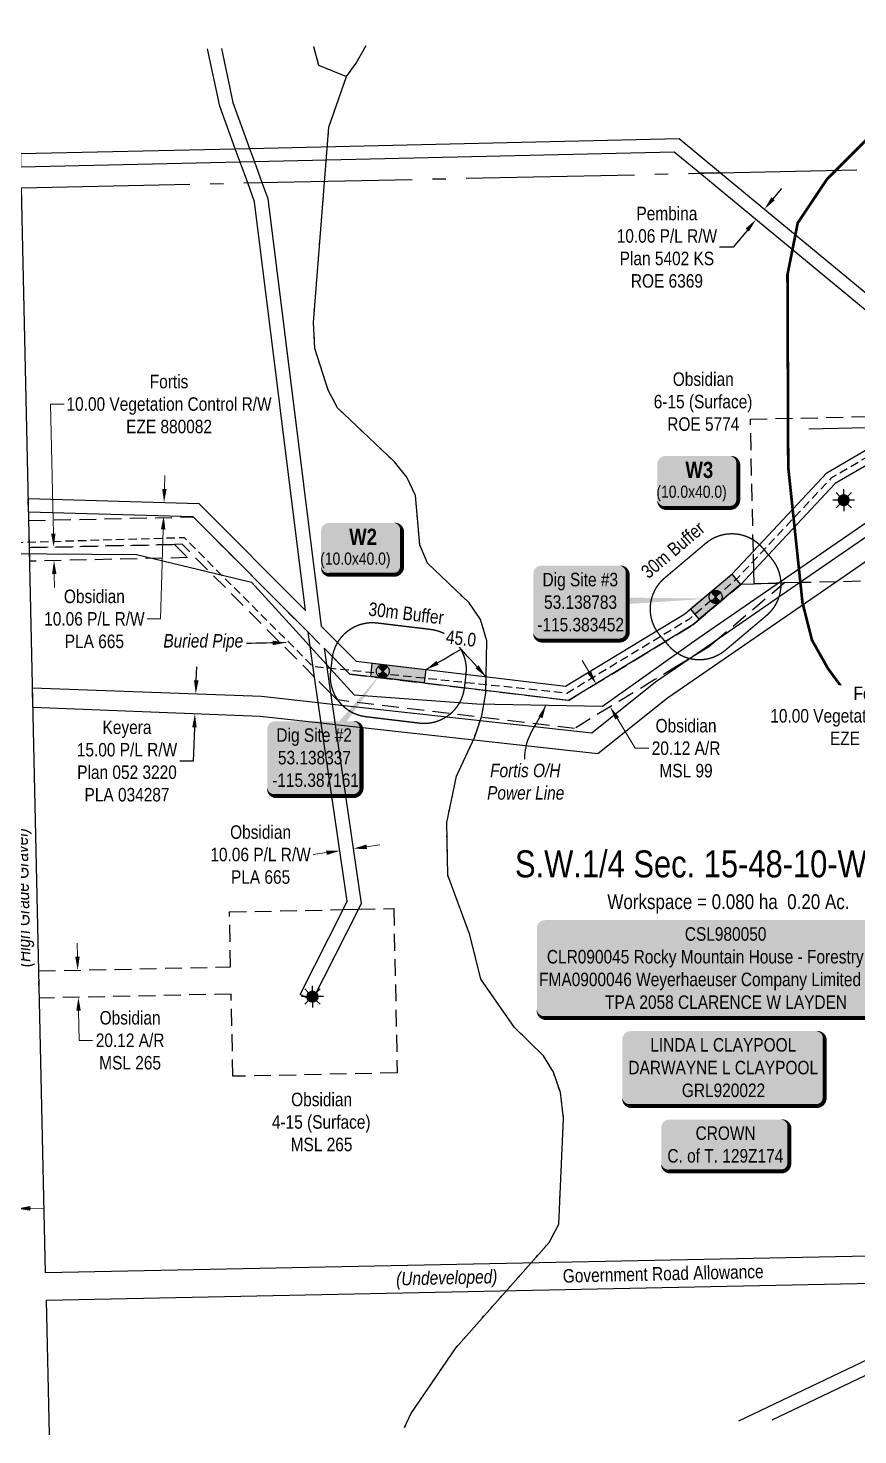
# Model space of a CAD drawing. Extents: x 606346 to 609617, y 5888289 to 5891073.
# Drawn here: x 607625 to 608240, y 5888308 to 5889352 of the extents above; entities that cross this region are included whole.
import ezdxf
from ezdxf.enums import TextEntityAlignment as Align

# ---------------------------------------------------------------- set-up
doc = ezdxf.new("R2010")
doc.units = 0
doc.header["$LTSCALE"] = 5
doc.header["$PDSIZE"] = 0.5
for name, pattern in [('DASHDOT2', [12.7, 6.35, -3.175, 0, -3.175]), ('foc-ACCESSROAD', [3.75, 2.5, -1.25]), ('foc-EZE', [3.75, 2.5, -1.25]), ('foc-FLOWLINE', [3.75, 2.5, -1.25]), ('foc-QUARTERLINE', [33, 25, -3, 2, -3]), ('foc-SEISMIC', [20.5, 15, -1, 0.5, -1, 0.5, -1, 0.5, -1]), ('foc-WHEELTRACKS', [2, 0.4, -1.6]), ('UG_PIPE', [1.875, 1.25, -0.625])]:
    doc.linetypes.add(name, pattern=pattern)
doc.layers.get('Defpoints').update_dxf_attribs({"color": 9})
for name, color, linetype in [('AS-PIPE-UG', 44, 'UG_PIPE'), ('AS-PIPE-UG-T', 44, 'Continuous'), ('AS-POWER', 104, 'foc-POWER'), ('AS-POWER-T', 104, 'Continuous'), ('AS-SEISMIC', 224, 'foc-SEISMIC'), ('AS-WILDLIFE', 131, 'DASHDOT2'), ('C-AR', 13, 'foc-ACCESSROAD'), ('C-RW', 13, 'Continuous'), ('C-SYMBOL', 7, 'Continuous'), ('C-WS', 13, 'foc-ACCESSROAD'), ('C-WS-S', 13, 'Continuous'), ('CG-NOTES', 7, 'Continuous'), ('F-EZE', 190, 'foc-FLOWLINE'), ('F-RW', 190, 'Continuous'), ('L-AREAWORK', 5, 'Continuous'), ('L-ROAD-T', 7, 'Continuous'), ('L-SEC', 7, 'Continuous'), ('L-SECQ', 8, 'foc-QUARTERLINE'), ('P-BUFFER OUTLINE 30m', 40, 'foc-EZE'), ('P-BUFFER-T', 40, 'Continuous'), ('P-TEMP-BLOCKS', 250, 'Continuous'), ('P-TEMP-H', 41, 'Continuous'), ('P-TEMP_WORKSPACE', 46, 'Continuous'), ('T-WATER-P3', 160, 'foc-WHEELTRACKS')]:
    doc.layers.add(name, color=color, linetype=linetype)
for name, color, linetype, lineweight in [('C-AR-T', 13, 'Continuous', 9), ('C-RW-T', 13, 'Continuous', 9), ('C-WS-T', 13, 'Continuous', 9), ('F-EZE-T', 190, 'Continuous', 9), ('T-TEXT', 48, 'Continuous', 18), ('T-TIE-T', 201, 'Continuous', 18)]:
    doc.layers.add(name, color=color, linetype=linetype, lineweight=lineweight)
doc.styles.add('100L', font='ARIALN.TTF', dxfattribs={"height": 11})
doc.styles.add('175L', font='ARIALN.TTF', dxfattribs={"height": 20})
doc.styles.add('80', font='ARIALN.TTF', dxfattribs={"height": 10})
doc.styles.add('80CG', font='ARIALN.TTF', dxfattribs={"height": 10})
doc.styles.add('80L', font='ARIALN.TTF', dxfattribs={"height": 10})
doc.styles.add('80LS', font='ARIALNI.TTF', dxfattribs={"height": 10})
doc.styles.add('BOLD', font='ARIALNB.TTF')
doc.styles.add('foc-LtypeFont', font='ARIALN.TTF', dxfattribs={"height": 7.35})
doc.linetypes.add('foc-POWER', pattern='A,6,-1,["P",foc-LtypeFont,S=0.2,R=0,X=-0.625,Y=-0.75],-1.24,4', length=12.24)
doc.linetypes.add('foc-TOPO-flowdirection-NOLINE', pattern='A,0,[">",foc-LtypeFont,S=0.3,R=0,X=0,Y=-0.945],-20,[">",foc-LtypeFont,S=0.3,R=0,X=0,Y=-0.945],0', length=20)
doc.dimstyles.new('Compass 5 000', dxfattribs={"dimscale": 5, "dimtxt": 9, "dimasz": 2, "dimexe": 0.2, "dimexo": 0.0625, "dimgap": 0.5, "dimtad": 0, "dimtih": 1, "dimtoh": 1, "dimzin": 0, "dimdsep": 46, "dimtxsty": '80CG', "dimcen": 0.1, "dimse1": 1, "dimse2": 1, "dimclrd": 256, "dimclrt": 256, "dimaunit": 1, "dimadec": 4, "dimazin": 0, "dimtfac": 0.06, "dimtofl": 0, "dimtmove": 0, "dimatfit": 1, "dimfxl": 0.2, "dimtolj": 1, "dimtzin": 0, "dimlwd": -1, "dimarcsym": 0})

# ---------------------------------------------------------------- blocks, each defined once
blk = doc.blocks.new('*D363')
at = {"layer": 'C-RW-T', "transparency": 16777216}
for p, q in [((607876, 5888744.4), (607885.9, 5888745.8)), ((607846.3, 5888740.1), (607836.4, 5888738.6))]:
    blk.add_line(p, q, dxfattribs=at)
for points in [[(607875.8, 5888746.1), (607876.3, 5888742.8), (607866.1, 5888743)], [(607846, 5888741.7), (607846.5, 5888738.4), (607856.2, 5888741.5)]]:
    blk.add_solid(points, dxfattribs=at)
at = {"layer": 'Defpoints', "color": 0, "transparency": 16777216}
for p in [(607854.3, 5888753.9), (607864.3, 5888755.4), (607866.1, 5888743)]:
    blk.add_point(p, dxfattribs=at)
at = {"layer": 'C-RW-T', "transparency": 16777216, "insert": (607797.3, 5888738.6), "char_height": 10, "attachment_point": 5, "style": '80CG'}
blk.add_mtext('\\A1;Obsidian\\P10.06 P/L R/W\\PPLA 665', dxfattribs=at)
blk = doc.blocks.new('*U365')
h = blk.add_hatch(color=255)
edge = h.paths.add_edge_path()
edge.add_line((-134, -37), (134, -37))
edge.add_arc((134, -31), 6, 270, 360)
edge.add_line((140, -31), (140, 29.5))
edge.add_arc((134, 29.5), 6, 0, 90)
edge.add_line((134, 35.5), (-134, 35.5))
edge.add_arc((-134, 29.5), 6, 90, 180)
edge.add_line((-140, 29.5), (-140, -31))
edge.add_arc((-134, -31), 6, 180, 270)
at = {"color": 44, "flags": 128}
blk.add_lwpolyline([(-134, -37, 3, 3, 0), (134, -37, 3, 3, 0.414214), (140, -31, 3, 3, 0), (140, 29.5, 3, 0, 0.414214), (134, 35.5, 0, 0, 0), (-134, 35.5, 0, 0, 0.414214), (-140, 29.5, 0, 0, 0), (-140, -31, 0, 3, 0.414214)], format="xyseb", close=True, dxfattribs=at)
at = {"color": 44, "style": '80'}
blk.add_attdef('ENTER_TEXT_001', (-36, -5), '', height=10, dxfattribs=at)
blk = doc.blocks.new('*D369')
at = {"layer": 'C-AR-T', "transparency": 16777216}
for p, q in [((608551.2, 5888666.1), (608558.1, 5888673.4)), ((608527, 5888640.9), (608520.1, 5888633.7)), ((608520.1, 5888633.7), (608510.1, 5888633.7))]:
    blk.add_line(p, q, dxfattribs=at)
for points in [[(608550, 5888667.3), (608552.4, 5888665), (608544.3, 5888658.9)], [(608525.8, 5888642), (608528.2, 5888639.7), (608533.9, 5888648.1)]]:
    blk.add_solid(points, dxfattribs=at)
at = {"layer": 'Defpoints', "color": 0, "transparency": 16777216}
for p in [(608528.2, 5888674.3), (608517.9, 5888663.5), (608533.9, 5888648.1)]:
    blk.add_point(p, dxfattribs=at)
at = {"layer": 'C-AR-T', "transparency": 16777216, "insert": (608475.8, 5888633.7), "char_height": 10, "width": 513.817, "attachment_point": 5, "style": '80CG'}
blk.add_mtext('\\A1;Obsidian\\P15.00 A/R\\PLOC 810757', dxfattribs=at)
blk = doc.blocks.new('*D373')
at = {"layer": 'Defpoints', "color": 0, "transparency": 16777216}
for p in [(607751.1, 5888857.8), (607748.6, 5888843), (607750.5, 5888842.9)]:
    blk.add_point(p, dxfattribs=at)
at = {"layer": 'F-RW', "transparency": 16777216}
for p, q in [((607749.6, 5888867.9), (607750, 5888877.9)), ((607748.3, 5888833), (607747.3, 5888808)), ((607747.3, 5888808), (607737.3, 5888808))]:
    blk.add_line(p, q, dxfattribs=at)
for points in [[(607747.9, 5888867.9), (607751.3, 5888867.8), (607749.2, 5888857.9)], [(607746.6, 5888833.1), (607749.9, 5888832.9), (607748.6, 5888843)]]:
    blk.add_solid(points, dxfattribs=at)
at = {"layer": 'F-RW', "transparency": 16777216, "insert": (607698.2, 5888808), "char_height": 10, "attachment_point": 5, "style": '80CG'}
blk.add_mtext('\\A1;Keyera\\P15.00 P/L R/W\\PPlan 052 3220\\PPLA 034287', dxfattribs=at)
blk = doc.blocks.new('*D378')
at = {"layer": 'Defpoints', "color": 0, "transparency": 16777216}
for p in [(608164.8, 5889209.5), (608231.1, 5889167.9), (608224.7, 5889160.1)]:
    blk.add_point(p, dxfattribs=at)
at = {"layer": 'F-RW', "transparency": 16777216}
for p, q in [((608177.6, 5889225), (608184, 5889232.7)), ((608158.5, 5889201.8), (608147.9, 5889189)), ((608147.9, 5889189), (608137.9, 5889189))]:
    blk.add_line(p, q, dxfattribs=at)
for points in [[(608176.3, 5889226.1), (608178.9, 5889223.9), (608171.2, 5889217.3)], [(608157.2, 5889202.9), (608159.7, 5889200.8), (608164.8, 5889209.5)]]:
    blk.add_solid(points, dxfattribs=at)
at = {"layer": 'F-RW', "transparency": 16777216, "insert": (608098.8, 5889189), "char_height": 10, "attachment_point": 5, "style": '80CG'}
blk.add_mtext('\\A1;Pembina\\P10.06 P/L R/W\\PPlan 5402 KS\\PROE 6369', dxfattribs=at)
blk = doc.blocks.new('*D382')
at = {"layer": 'Defpoints', "color": 0, "transparency": 16777216}
for p in [(608315.9, 5888902), (608322.2, 5888909), (608365.3, 5888870)]:
    blk.add_point(p, dxfattribs=at)
at = {"layer": 'F-EZE-T', "transparency": 16777216}
for p, q in [((608372, 5888877.4), (608378.7, 5888884.8)), ((608352.2, 5888855.6), (608339.5, 5888841.5)), ((608339.5, 5888841.5), (608329.5, 5888841.5))]:
    blk.add_line(p, q, dxfattribs=at)
for points in [[(608370.7, 5888878.5), (608373.2, 5888876.3), (608365.3, 5888870)], [(608351, 5888856.7), (608353.5, 5888854.4), (608358.9, 5888863)]]:
    blk.add_solid(points, dxfattribs=at)
at = {"layer": 'F-EZE-T', "transparency": 16777216, "insert": (608251.6, 5888841.5), "char_height": 10, "attachment_point": 5, "style": '80CG', "bg_fill": 3, "box_fill_scale": 1.1, "bg_fill_color": 256, "bg_fill_true_color": 13158600, "bg_fill_transparency": 0}
blk.add_mtext('\\A1;Fortis\\P10.00 Vegetation Control R/W\\PEZE 880082', dxfattribs=at)
blk = doc.blocks.new('*U392')
h = blk.add_hatch(color=59)
edge = h.paths.add_edge_path()
edge.add_line((-69, -28.5), (69, -28.5))
edge.add_arc((69, -22.5), 6, 270, 360)
edge.add_line((75, -22.5), (75, 21))
edge.add_arc((69, 21), 6, 0, 90)
edge.add_line((69, 27), (-69, 27))
edge.add_arc((-69, 21), 6, 90, 180)
edge.add_line((-75, 21), (-75, -22.5))
edge.add_arc((-69, -22.5), 6, 180, 270)
at = {"color": 1, "flags": 128}
blk.add_lwpolyline([(-69, -28.5, 3, 3, 0), (69, -28.5, 3, 3, 0.414214), (75, -22.5, 3, 3, 0), (75, 21, 3, 0, 0.414214), (69, 27, 0, 0, 0), (-69, 27, 0, 0, 0.414214), (-75, 21, 0, 0, 0), (-75, -22.5, 0, 3, 0.414214)], format="xyseb", close=True, dxfattribs=at)
blk.add_lwpolyline([(-32.9, -2.4, 0, 7.5, 0), (0, 0, 0, 0, 0)], format="xyseb", dxfattribs=at)
at = {"color": 1, "style": '80'}
blk.add_attdef('ENTER_TEXT_001', (-36, -5), '', height=10, dxfattribs=at)
blk = doc.blocks.new('*D384')
at = {"layer": 'C-WS-T', "transparency": 16777216}
for p, q in [((607661.4, 5888663), (607661.2, 5888673)), ((607662.3, 5888622.9), (607662.7, 5888600.9)), ((607662.7, 5888600.9), (607672.7, 5888600.9))]:
    blk.add_line(p, q, dxfattribs=at)
for points in [[(607663.1, 5888663), (607659.8, 5888662.9), (607661.6, 5888653)], [(607663.9, 5888622.9), (607660.6, 5888622.8), (607662.1, 5888632.9)]]:
    blk.add_solid(points, dxfattribs=at)
at = {"layer": 'Defpoints', "color": 0, "transparency": 16777216}
for p in [(607715.7, 5888654.1), (607662.1, 5888632.9), (607716.1, 5888634)]:
    blk.add_point(p, dxfattribs=at)
at = {"layer": 'C-WS-T', "transparency": 16777216, "insert": (607700.5, 5888600.9), "char_height": 10, "attachment_point": 5, "style": '80CG'}
blk.add_mtext('\\A1;Obsidian\\P20.12 A/R\\PMSL 265', dxfattribs=at)
blk = doc.blocks.new('*U395')
h = blk.add_hatch(color=59)
edge = h.paths.add_edge_path()
edge.add_line((-41.5, -20), (41.5, -20))
edge.add_arc((41.5, -14), 6, 270, 360)
edge.add_line((47.5, -14), (47.5, 12.5))
edge.add_arc((41.5, 12.5), 6, 0, 90)
edge.add_line((41.5, 18.5), (-41.5, 18.5))
edge.add_arc((-41.5, 12.5), 6, 90, 180)
edge.add_line((-47.5, 12.5), (-47.5, -14))
edge.add_arc((-41.5, -14), 6, 180, 270)
at = {"color": 1, "flags": 128}
blk.add_lwpolyline([(-41.5, -20, 3, 3, 0), (41.5, -20, 3, 3, 0.414214), (47.5, -14, 3, 3, 0), (47.5, 12.5, 3, 0, 0.414214), (41.5, 18.5, 0, 0, 0), (-41.5, 18.5, 0, 0, 0.414214), (-47.5, 12.5, 0, 0, 0), (-47.5, -14, 0, 3, 0.414214)], format="xyseb", close=True, dxfattribs=at)
blk.add_lwpolyline([(-32.9, -2.4, 0, 7.5, 0), (0, 0, 0, 0, 0)], format="xyseb", dxfattribs=at)
at = {"color": 1, "style": '80'}
blk.add_attdef('ENTER_TEXT_001', (-36, -5), '', height=10, dxfattribs=at)
blk = doc.blocks.new('*D407')
at = {"layer": 'C-RW-T', "transparency": 16777216}
for p, q in [((607725.9, 5889009.8), (607726.2, 5889019.8)), ((607725.1, 5888979.7), (607723.1, 5888913.4)), ((607723.1, 5888913.4), (607713.1, 5888913.4))]:
    blk.add_line(p, q, dxfattribs=at)
for points in [[(607724.3, 5889009.8), (607727.6, 5889009.7), (607725.7, 5888999.8)], [(607723.4, 5888979.8), (607726.7, 5888979.7), (607725.4, 5888989.7)]]:
    blk.add_solid(points, dxfattribs=at)
at = {"layer": 'Defpoints', "color": 0, "transparency": 16777216}
for p in [(607701.8, 5889000.5), (607725.7, 5888999.8), (607701.5, 5888990.4)]:
    blk.add_point(p, dxfattribs=at)
at = {"layer": 'C-RW-T', "transparency": 16777216, "insert": (607674, 5888913.4), "char_height": 10, "attachment_point": 5, "style": '80CG'}
blk.add_mtext('\\A1;Obsidian\\P10.06 P/L R/W\\PPLA 665', dxfattribs=at)
blk = doc.blocks.new('*X409')
at = {"color": 0}
for p, q in [((102.1, -2061.6), (108.8, -2061.6)), ((102.2, -2061.7), (108.8, -2061.7)), ((102.3, -2061.4), (108.6, -2061.4)), ((102.3, -2061.9), (108.6, -2061.9)), ((102.5, -2061.2), (108.5, -2061.2)), ((102.5, -2062), (108.4, -2062)), ((102.6, -2062.2), (108.3, -2062.2)), ((102.7, -2061.1), (108.2, -2061.1)), ((102.8, -2062.3), (108.1, -2062.3)), ((102.9, -2060.9), (108, -2060.9)), ((103, -2062.5), (108, -2062.5)), ((103.1, -2062.7), (107.8, -2062.7)), ((103.2, -2060.8), (107.7, -2060.8)), ((103.3, -2062.8), (107.7, -2062.8)), ((103.4, -2063), (107.5, -2063)), ((103.5, -2060.6), (107.4, -2060.6)), ((103.6, -2063.1), (107.3, -2063.1)), ((103.7, -2063.3), (107.2, -2063.3)), ((103.9, -2060.5), (107, -2060.5)), ((103.9, -2063.4), (107, -2063.4)), ((104.1, -2063.6), (106.9, -2063.6)), ((104.2, -2063.7), (106.7, -2063.7)), ((104.4, -2063.9), (106.6, -2063.9)), ((104.5, -2060.3), (106.5, -2060.3)), ((104.5, -2064.1), (106.4, -2064.1)), ((104.7, -2064.2), (106.3, -2064.2)), ((104.8, -2064.4), (106.1, -2064.4)), ((105, -2064.5), (105.9, -2064.5)), ((105, -2065.5), (105.9, -2065.5)), ((105.1, -2064.7), (105.8, -2064.7)), ((105.2, -2065.3), (105.8, -2065.3)), ((105.3, -2064.8), (105.6, -2064.8)), ((105.3, -2065.2), (105.6, -2065.2)), ((102.1, -2068.4), (108.8, -2068.4)), ((102.2, -2068.3), (108.7, -2068.3)), ((102.3, -2068.1), (108.6, -2068.1)), ((102.3, -2068.6), (108.7, -2068.6)), ((102.5, -2068), (108.4, -2068)), ((102.5, -2068.7), (108.5, -2068.7)), ((102.7, -2067.8), (108.3, -2067.8)), ((102.7, -2068.9), (108.3, -2068.9)), ((102.8, -2067.7), (108.1, -2067.7)), ((102.9, -2069.1), (108, -2069.1)), ((103, -2067.5), (108, -2067.5)), ((103.1, -2067.3), (107.8, -2067.3)), ((103.2, -2069.2), (107.8, -2069.2)), ((103.3, -2067.2), (107.6, -2067.2)), ((103.4, -2067), (107.5, -2067)), ((103.5, -2069.4), (107.4, -2069.4)), ((103.6, -2066.9), (107.3, -2066.9)), ((103.8, -2066.7), (107.2, -2066.7)), ((103.9, -2066.6), (107, -2066.6)), ((103.9, -2069.5), (107.1, -2069.5)), ((104.1, -2066.4), (106.9, -2066.4)), ((104.2, -2066.2), (106.7, -2066.2)), ((104.4, -2066.1), (106.6, -2066.1)), ((104.4, -2069.7), (106.5, -2069.7)), ((104.5, -2065.9), (106.4, -2065.9)), ((104.7, -2065.8), (106.2, -2065.8)), ((104.8, -2065.6), (106.1, -2065.6))]:
    blk.add_line(p, q, dxfattribs=at)
blk = doc.blocks.new('SP')
for p, q in [((0.68, -0.68), (-0.68, 0.68)), ((-0.68, -0.68), (0.68, 0.68))]:
    blk.add_line(p, q)
blk.add_circle((0, 0), 0.96)
at = {"xscale": 0.2, "yscale": 0.2, "zscale": 0.2}
blk.add_blockref('*X409', (-21.09, 413), dxfattribs=at)
blk = doc.blocks.new('*U411')
h = blk.add_hatch(color=255)
edge = h.paths.add_edge_path()
edge.add_line((-29, -28.5), (29, -28.5))
edge.add_arc((29, -22.5), 6, 270, 360)
edge.add_line((35, -22.5), (35, 21))
edge.add_arc((29, 21), 6, 0, 90)
edge.add_line((29, 27), (-29, 27))
edge.add_arc((-29, 21), 6, 90, 180)
edge.add_line((-35, 21), (-35, -22.5))
edge.add_arc((-29, -22.5), 6, 180, 270)
at = {"color": 14, "flags": 128}
blk.add_lwpolyline([(50.8, 64, 0, 7.5, 0), (0, 0, 0, 0, 0)], format="xyseb", dxfattribs=at)
blk.add_lwpolyline([(-29, -28.5, 3, 3, 0), (29, -28.5, 3, 3, 0.414214), (35, -22.5, 3, 3, 0), (35, 21, 3, 0, 0.414214), (29, 27, 0, 0, 0), (-29, 27, 0, 0, 0.414214), (-35, 21, 0, 0, 0), (-35, -22.5, 0, 3, 0.414214)], format="xyseb", close=True, dxfattribs=at)
at = {"color": 14, "style": '80'}
blk.add_attdef('ENTER_TEXT_001', (-36, -5), '', height=10, dxfattribs=at)
blk = doc.blocks.new('*U413')
h = blk.add_hatch(color=191)
edge = h.paths.add_edge_path()
edge.add_line((-24, -20), (24, -20))
edge.add_arc((24, -14), 6, 270, 360)
edge.add_line((30, -14), (30, 12.5))
edge.add_arc((24, 12.5), 6, 0, 90)
edge.add_line((24, 18.5), (-24, 18.5))
edge.add_arc((-24, 12.5), 6, 90, 180)
edge.add_line((-30, 12.5), (-30, -14))
edge.add_arc((-24, -14), 6, 180, 270)
at = {"color": 250, "flags": 128}
blk.add_lwpolyline([(-24, -20, 3, 3, 0), (24, -20, 3, 3, 0.414214), (30, -14, 3, 3, 0), (30, 12.5, 3, 0, 0.414214), (24, 18.5, 0, 0, 0), (-24, 18.5, 0, 0, 0.414214), (-30, 12.5, 0, 0, 0), (-30, -14, 0, 3, 0.414214)], format="xyseb", close=True, dxfattribs=at)
at = {"flags": 128}
blk.add_lwpolyline([(-19.2, -10.1, 0, 7.5, 0), (0, 0, 0, 0, 0)], format="xyseb", dxfattribs=at)
at = {"color": 250}
for tag, p, height, style in [('TEMP_AREA_W1_001', (-9.2, 2.2), 12, 'BOLD'), ('ENTER_TEXT_001', (-30.7, -12.5), 9, '80')]:
    blk.add_attdef(tag, p, '', height=height, dxfattribs=dict(at, style=style))
blk = doc.blocks.new('*D482')
at = {"layer": 'C-WS-T', "transparency": 16777216}
for p, q in [((608041.1, 5888874), (608035.9, 5888882.5)), ((608061.9, 5888839.7), (608075.3, 5888817.5)), ((608075.3, 5888817.5), (608085.3, 5888817.5))]:
    blk.add_line(p, q, dxfattribs=at)
for points in [[(608042.5, 5888874.9), (608039.6, 5888873.1), (608046.2, 5888865.4)], [(608063.3, 5888840.5), (608060.4, 5888838.8), (608056.7, 5888848.2)]]:
    blk.add_solid(points, dxfattribs=at)
at = {"layer": 'Defpoints', "color": 0, "transparency": 16777216}
for p in [(608042.1, 5888862.9), (608056.7, 5888848.2), (608052.5, 5888845.7)]:
    blk.add_point(p, dxfattribs=at)
at = {"layer": 'C-WS-T', "transparency": 16777216, "insert": (608113, 5888817.5), "char_height": 10, "attachment_point": 5, "style": '80CG'}
blk.add_mtext('\\A1;Obsidian\\P20.12 A/R\\PMSL 99', dxfattribs=at)
blk = doc.blocks.new('GAS')
h = blk.add_hatch(color=255)
h.dxf.hatch_style = 1
edge = h.paths.add_edge_path()
edge.add_arc((0, 0), 0.9, 0, 360)
for p, q in [((-0.81, 0), (-1.62, 0)), ((-0.57, 0.57), (-1.14, 1.14)), ((0, 0.81), (0, 1.62)), ((0.57, 0.57), (1.14, 1.14)), ((1.62, 0), (0.81, 0)), ((-0.57, -0.57), (-1.14, -1.14)), ((0, -0.81), (0, -1.62)), ((1.14, -1.14), (0.57, -0.57))]:
    blk.add_line(p, q)
blk.add_circle((0, 0), 0.8)
blk = doc.blocks.new('*D489')
at = {"layer": 'Defpoints', "color": 0, "transparency": 16777216}
for p in [(607643.8, 5888966.7), (607673.1, 5888967.3), (607673.4, 5888957.3)]:
    blk.add_point(p, dxfattribs=at)
at = {"layer": 'F-EZE-T', "transparency": 16777216}
for p, q in [((607651.5, 5889072.7), (607641.5, 5889072.7)), ((607641.5, 5889072.7), (607643.4, 5888986.6)), ((607643.6, 5888976.7), (607643.4, 5888986.6)), ((607644.2, 5888946.7), (607644.5, 5888936.7))]:
    blk.add_line(p, q, dxfattribs=at)
for points in [[(607645.2, 5888976.7), (607641.9, 5888976.6), (607643.8, 5888966.7)], [(607645.9, 5888946.7), (607642.6, 5888946.6), (607644, 5888956.7)]]:
    blk.add_solid(points, dxfattribs=at)
at = {"layer": 'F-EZE-T', "transparency": 16777216, "insert": (607729.4, 5889072.7), "char_height": 10, "attachment_point": 5, "style": '80CG'}
blk.add_mtext('\\A1;Fortis\\P10.00 Vegetation Control R/W\\PEZE 880082', dxfattribs=at)
blk = doc.blocks.new('*D498')
at = {"layer": 'Defpoints', "color": 0, "transparency": 16777216}
for p in [(607606.3, 5888484.7), (607616.3, 5888484.9), (607606.5, 5888475.8)]:
    blk.add_point(p, dxfattribs=at)
at = {"layer": 'F-EZE-T', "transparency": 16777216}
for p, q in [((607596.5, 5888475.6), (607544.8, 5888474.5)), ((607626.5, 5888476.3), (607636.5, 5888476.5))]:
    blk.add_line(p, q, dxfattribs=at)
for points in [[(607596.5, 5888477.3), (607596.5, 5888474), (607606.5, 5888475.8)], [(607626.5, 5888478), (607626.5, 5888474.6), (607616.5, 5888476.1)]]:
    blk.add_solid(points, dxfattribs=at)
at = {"layer": 'F-EZE-T', "transparency": 16777216, "insert": (607466.9, 5888474.5), "char_height": 10, "attachment_point": 5, "style": '80CG'}
blk.add_mtext('\\A1;Fortis\\P10.00 Vegetation Control R/W\\PEZE 880082', dxfattribs=at)
blk = doc.blocks.new('*U505')
h = blk.add_hatch(color=255)
edge = h.paths.add_edge_path()
edge.add_line((-29, -28.5), (29, -28.5))
edge.add_arc((29, -22.5), 6, 270, 360)
edge.add_line((35, -22.5), (35, 21))
edge.add_arc((29, 21), 6, 0, 90)
edge.add_line((29, 27), (-29, 27))
edge.add_arc((-29, 21), 6, 90, 180)
edge.add_line((-35, 21), (-35, -22.5))
edge.add_arc((-29, -22.5), 6, 180, 270)
at = {"color": 14, "flags": 128}
blk.add_lwpolyline([(-29, -28.5, 3, 3, 0), (29, -28.5, 3, 3, 0.414214), (35, -22.5, 3, 3, 0), (35, 21, 3, 0, 0.414214), (29, 27, 0, 0, 0), (-29, 27, 0, 0, 0.414214), (-35, 21, 0, 0, 0), (-35, -22.5, 0, 3, 0.414214)], format="xyseb", close=True, dxfattribs=at)
blk.add_lwpolyline([(95.6, 2.6, 0, 7.5, 0), (0, 0, 0, 0, 0)], format="xyseb", dxfattribs=at)
at = {"color": 14, "style": '80'}
blk.add_attdef('ENTER_TEXT_001', (-36, -5), '', height=10, dxfattribs=at)

msp = doc.modelspace()

# ---------------------------------------------------------------- hatches: boundary and pattern name
at = {"layer": 'P-TEMP-H'}
h = msp.add_hatch(color=256, dxfattribs=at)
h.dxf.hatch_style = 1
h.paths.add_polyline_path([(608122.85, 5888913.144), (608116.405, 5888920.789), (608146.987, 5888946.572), (608153.433, 5888938.926)])
h = msp.add_hatch(color=256, dxfattribs=at)
h.dxf.hatch_style = 1
h.paths.add_polyline_path([(607918.754, 5888865.915), (607879.039, 5888870.675), (607880.228, 5888880.604), (607919.944, 5888875.844)])

# ---------------------------------------------------------------- linework, layer by layer
at = {"layer": 'AS-POWER', "flags": 128}
msp.add_lwpolyline([(608204.044, 5889054.386), (608343.564, 5889057.707), (608492.496, 5889065.454), (608617.067, 5889070.434), (608675.725, 5889054.36), (608764.2, 5889057.147), (608869.008, 5889060.093), (609010.671, 5889065.416), (609010.815, 5889050.099), (609031.867, 5889038.505)], dxfattribs=at)
at = {"layer": 'AS-WILDLIFE', "const_width": 2, "flags": 128}
msp.add_lwpolyline([(608592.716, 5888328.103), (608566.724, 5888364.492), (608562.393, 5888372.3), (608559.514, 5888376.215), (608559.514, 5888376.215), (608506.037, 5888478.309), (608472.162, 5888519.711), (608412.501, 5888565.604), (608402.761, 5888574.156), (608381.084, 5888606.598), (608345.353, 5888693.372), (608329.611, 5888724.857), (608218.206, 5888876.773), (608206.459, 5888897.64), (608199.396, 5888925.44), (608188.813, 5889025.982), (608188.263, 5889168.743), (608195.875, 5889207.011), (608217.552, 5889239.453), (608299.594, 5889321.495), (608332.037, 5889343.172), (608372.66, 5889350.316), (608370.128, 5889243.311), (609332.466, 5889241.81)], dxfattribs=at)
at = {"layer": 'C-AR'}
msp.add_lwpolyline([(607863.57, 5888872.462), (608025.771, 5888853.025), (608117.975, 5888908.956), (608153.926, 5888939.256), (608163.46, 5888939.538), (608169.042, 5888939.678), (608186.137, 5888940.067), (608137.847, 5888899.377), (608129.752, 5888892.555), (608114.581, 5888883.354), (608107.034, 5888878.779), (608089.911, 5888868.388), (608030.272, 5888832.211), (607854.244, 5888853.305), (607849.288, 5888858.275), (607837.372, 5888870.225), (607739.122, 5888968.762), (607733.397, 5888968.634), (607625.784, 5888966.255), (607625.339, 5888986.381), (607747.293, 5888989.077), (607832.498, 5888903.624), (607844.414, 5888891.673), (607863.57, 5888872.462)], close=True, dxfattribs=at)
at = {"layer": 'C-RW'}
for points in [[(608272.548, 5889042.341), (608223.69, 5889013.711), (608163.245, 5888949.201), (608153.926, 5888939.256), (608117.975, 5888908.956), (608025.771, 5888853.025), (607863.57, 5888872.462), (607844.414, 5888891.673), (607849.288, 5888858.275), (607850.461, 5888850.235), (607852.697, 5888834.914), (607854.937, 5888819.564), (607872.041, 5888702.367), (607869.876, 5888698.095), (607835.565, 5888630.357), (607826.586, 5888634.906), (607858.474, 5888697.861), (607861.619, 5888704.07), (607844.597, 5888820.713), (607842.357, 5888836.062), (607840.121, 5888851.383), (607837.372, 5888870.225), (607832.498, 5888903.624), (607747.293, 5888989.077), (607625.2, 5888992.646), (607624.977, 5889002.722), (607751.591, 5888999.022), (607830.626, 5888919.758), (607792.831, 5889222.706), (607787.731, 5889236.732), (607782.136, 5889252.124), (607778.508, 5889262.104), (607767.066, 5889293.581), (607757.988, 5889336.125)], [(607768.233, 5889336.343), (607776.764, 5889296.363), (607789.13, 5889262.347), (607792.758, 5889252.367), (607798.359, 5889236.957), (607802.678, 5889225.078), (607842.22, 5888908.13), (607868.233, 5888882.041), (608023.52, 5888863.432), (608112.087, 5888917.156), (608146.987, 5888946.572), (608162.925, 5888963.58), (608217.343, 5889021.657), (608268.267, 5889051.499)]]:
    msp.add_lwpolyline(points, dxfattribs=at)
at = {"layer": 'C-WS'}
msp.add_lwpolyline([(608242.372, 5888941.31), (608224.62, 5888940.915), (608197.283, 5888940.307), (608186.137, 5888940.067), (608169.042, 5888939.678), (608163.46, 5888939.538), (608163.245, 5888949.201), (608162.925, 5888963.58), (608160.745, 5889061.51), (608282.7, 5889064.225)], dxfattribs=at)
msp.add_lwpolyline([(607896.155, 5888698.634), (607898.657, 5888576.741), (607776.763, 5888574.238), (607775.512, 5888635.187), (607633.17, 5888632.265), (607632.725, 5888652.38), (607775.097, 5888655.303), (607774.261, 5888696.135), (607858.474, 5888697.861), (607869.876, 5888698.095), (607896.155, 5888698.634)], close=True, dxfattribs=at)
at = {"layer": 'F-EZE'}
msp.add_lwpolyline([(607733.397, 5888968.634), (607743.161, 5888958.843), (607626.005, 5888956.251), (607625.784, 5888966.255), (607733.397, 5888968.634)], close=True, dxfattribs=at)
at = {"layer": 'F-RW'}
for points in [[(608107.805, 5889269.664), (608138.628, 5889244.189), (608123.235, 5889243.861), (608104.288, 5889259.518), (607792.758, 5889252.367), (607782.136, 5889252.124), (607619.542, 5889248.4), (607619.318, 5889258.457), (607778.508, 5889262.104), (607789.13, 5889262.347), (608107.805, 5889269.664)], [(608138.628, 5889244.189), (608262.285, 5889142.111), (608428.123, 5889145.069), (608428.347, 5889135.041), (608258.748, 5889131.985), (608123.235, 5889243.861), (608138.628, 5889244.189)]]:
    msp.add_lwpolyline(points, close=True, dxfattribs=at)
for points in [[(608284.53, 5888982.164), (608224.62, 5888940.916), (608099.309, 5888854.645), (608047.612, 5888813.269), (607852.697, 5888834.914), (607842.357, 5888836.062), (607796.903, 5888841.11), (607628.407, 5888847.64), (607628.081, 5888862.392), (607798.031, 5888856.058), (607840.121, 5888851.383), (607850.461, 5888850.235), (608043.097, 5888828.843), (608090.345, 5888866.666), (608114.581, 5888883.355), (608137.847, 5888899.377), (608197.283, 5888940.307), (608284.129, 5889000.116)], [(608152.077, 5888318.753), (608371.605, 5888423.235), (608396.095, 5888423.734), (608344.523, 5888399.188), (608341.564, 5888397.779), (608176.537, 5888319.251)]]:
    msp.add_lwpolyline(points, dxfattribs=at)
at = {"layer": 'L-SEC', "flags": 128}
for points in [[(607637.677, 5888428.421), (607628.779, 5888830.797), (607619.882, 5889233.173)], [(608443.698, 5888444.819), (607637.677, 5888428.421)], [(607638.122, 5888408.317), (608444.146, 5888424.716), (609250.471, 5888443.242)], [(607638.122, 5888408.317), (607640.348, 5888308.343)]]:
    msp.add_lwpolyline(points, dxfattribs=at)
at = {"layer": 'L-SECQ', "flags": 128}
msp.add_lwpolyline([(607619.882, 5889233.173), (608425.783, 5889250.311)], dxfattribs=at)
at = {"layer": 'P-TEMP_WORKSPACE', "flags": 128}
msp.add_lwpolyline([(607918.754, 5888865.915), (607879.039, 5888870.675), (607880.228, 5888880.604), (607919.944, 5888875.844)], close=True, dxfattribs=at)
at = {"layer": 'T-WATER-P3', "flags": 128}
for points in [[(607904.188, 5888313.71), (607908.724, 5888323.883), (607942.359, 5888373.167), (608011.404, 5888450.997), (608018.531, 5888464.587), (608022.127, 5888542.965), (608019.725, 5888562.15), (608014.605, 5888577.192), (608007.158, 5888589.467), (607985.683, 5888610.343), (607960.806, 5888646.35), (607952.656, 5888679.142), (607936.243, 5888723.363), (607935.403, 5888762.387), (607942.769, 5888796.868), (607956.158, 5888825.989), (607961.352, 5888841.563), (607964.329, 5888858.465), (607965.277, 5888897.047), (607960.556, 5888913.047), (607951.981, 5888925.361), (607921.225, 5888954.743), (607915.357, 5888968.407), (607912.187, 5889004.902), (607905.844, 5889018.559), (607896.575, 5889029.853), (607854.367, 5889069.84), (607847.496, 5889083.131), (607837.659, 5889113.936), (607836.5, 5889133.317), (607847.987, 5889278.165), (607860.939, 5889315.527), (607868.226, 5889325.529), (607875.754, 5889338.623)], [(607836.514, 5889337.791), (607840.386, 5889324.078), (607860.939, 5889315.527)]]:
    msp.add_lwpolyline(points, dxfattribs=at)
at = {"layer": 'T-WATER-P3', "linetype": 'foc-TOPO-flowdirection-NOLINE', "flags": 128}
for points in [[(607904.188, 5888313.71), (607908.724, 5888323.883), (607942.359, 5888373.167), (608011.404, 5888450.997), (608018.531, 5888464.587), (608022.127, 5888542.965), (608019.725, 5888562.15), (608014.605, 5888577.192), (608007.158, 5888589.467), (607985.683, 5888610.343), (607960.806, 5888646.35), (607952.656, 5888679.142), (607936.243, 5888723.363), (607935.403, 5888762.387), (607942.769, 5888796.868), (607956.158, 5888825.989), (607961.352, 5888841.563), (607964.329, 5888858.465), (607965.277, 5888897.047), (607960.556, 5888913.047), (607951.981, 5888925.361), (607921.225, 5888954.743), (607915.357, 5888968.407), (607912.187, 5889004.902), (607905.844, 5889018.559), (607896.575, 5889029.853), (607854.367, 5889069.84), (607847.496, 5889083.131), (607837.659, 5889113.936), (607836.5, 5889133.317), (607847.987, 5889278.165), (607860.939, 5889315.527), (607868.226, 5889325.529), (607875.754, 5889338.623)], [(607836.514, 5889337.791), (607840.386, 5889324.078), (607860.939, 5889315.527)]]:
    msp.add_lwpolyline(points, dxfattribs=at)

# ---------------------------------------------------------------- block references
ref = msp.add_blockref('*U365', (608142.344, 5888654.511), dxfattribs=dict(xscale=1.000401861427734, yscale=1.000401861427734, zscale=1.000401861427734))
ref.add_attrib('ENTER_TEXT_001', 'CSL980050', (608112.09, 5888674.782), dxfattribs={"color": 44, "height": 10.004, "style": '80'})
ref.add_attrib('ENTER_TEXT_002', 'CLR090045 Rocky Mountain House - Forestry Dept.', (608009.75, 5888657.931), dxfattribs={"color": 44, "height": 10.00402, "style": '80'})
ref.add_attrib('ENTER_TEXT_003', 'FMA0900046 Weyerhaeuser Company Limited (L.S.6)', (608003.981, 5888641.08), dxfattribs={"color": 44, "height": 10.00402, "style": '80'})
ref.add_attrib('ENTER_TEXT_004', 'TPA 2058 CLARENCE W LAYDEN', (608052.892, 5888624.229), dxfattribs={"color": 44, "height": 10.00402, "style": '80'})
at = {"layer": 'AS-SEISMIC', "color": 4, "xscale": 5, "yscale": 5, "zscale": 5}
msp.add_blockref('SP', (608134.94, 5888929.832), dxfattribs=at)
at = {"layer": 'AS-SEISMIC', "color": 6, "xscale": 5, "yscale": 5, "zscale": 5}
msp.add_blockref('SP', (607887.99, 5888874.601), dxfattribs=at)
at = {"layer": 'C-WS-S', "color": 6, "xscale": 5, "yscale": 5, "zscale": 5}
for p in [(608229.962, 5889001.445), (607835.79, 5888633.314)]:
    msp.add_blockref('GAS', p, dxfattribs=at)
at = {"layer": 'CG-NOTES'}
ref = msp.add_blockref('*U411', (607837.206, 5888810.562), dxfattribs=at)
ref.add_attrib('ENTER_TEXT_001', 'Dig Site #2', (607809.062, 5888822.266), dxfattribs={"layer": '0', "color": 14, "height": 10, "style": '80'})
ref.add_attrib('ENTER_TEXT_002', '53.138337', (607810.173, 5888805.558), dxfattribs={"layer": '0', "color": 14, "height": 10, "style": '80'})
ref.add_attrib('ENTER_TEXT_003', '-115.387161', (607805.917, 5888788.851), dxfattribs={"layer": '0', "color": 14, "height": 10, "style": '80'})
ref = msp.add_blockref('*U392', (608140.813, 5888580.715), dxfattribs=dict(at, xscale=1.00046922006421, yscale=1.00046922006421, zscale=1.00046922006421))
ref.add_attrib('ENTER_TEXT_001', 'LINDA L CLAYPOOL', (608086.476, 5888592.561), dxfattribs={"layer": '0', "color": 1, "height": 10.00469, "style": '80'})
ref.add_attrib('ENTER_TEXT_002', 'DARWAYNE L CLAYPOOL', (608070.227, 5888575.709), dxfattribs={"layer": '0', "color": 1, "height": 10.00469, "style": '80'})
ref.add_attrib('ENTER_TEXT_003', 'GRL920022', (608109.894, 5888558.857), dxfattribs={"layer": '0', "color": 1, "height": 10.0047, "style": '80'})
ref = msp.add_blockref('*U395', (608142.141, 5888523.687), dxfattribs=dict(at, xscale=1.00046922006421, yscale=1.00046922006421, zscale=1.00046922006421))
ref.add_attrib('ENTER_TEXT_001', 'CROWN', (608120.071, 5888527.107), dxfattribs={"layer": '0', "color": 1, "height": 10.0047, "style": '80'})
ref.add_attrib('ENTER_TEXT_002', 'C. of T. 129Z174', (608099.144, 5888510.256), dxfattribs={"layer": '0', "color": 1, "height": 10.00469, "style": '80'})
at = {"layer": 'P-TEMP-BLOCKS'}
msp.add_blockref('*U413', (607872.251, 5888966.123), dxfattribs=at).add_auto_attribs({'TEMP_AREA_W1_001': 'W2', 'ENTER_TEXT_001': '(10.0x40.0)'})

# ---------------------------------------------------------------- texts
at = {"layer": 'C-SYMBOL', "color": 3, "style": '175L'}
msp.add_text('S.W.1/4 Sec. 15-48-10-W.5M.', height=20, dxfattribs=at).set_placement((608138.855, 5888715.754), align=Align.BOTTOM_CENTER)
at = {"layer": 'C-WS-T', "char_height": 10, "width": 76.42453, "attachment_point": 1, "style": '80L'}
for s, insert in [('\\pi16.29549;Obsidian\\P\\pi2.15497;6-15 (Surface)\\P\\pi12.18907;ROE 5774', (608086.858, 5889096.247)), ('\\pi16.29549;Obsidian\\P\\pi2.01513;4-15 (Surface)\\P\\pi15.95101;MSL 265', (607803.676, 5888562.055))]:
    msp.add_mtext(s, dxfattribs=dict(at, insert=insert))
at = {"layer": 'L-AREAWORK', "color": 5, "style": '100L'}
msp.add_text('Workspace = 0.080 ha  0.20 Ac.', height=11, dxfattribs=at).set_placement((608144.449, 5888694.922), align=Align.BOTTOM_CENTER)
at = {"layer": 'L-ROAD-T', "style": '80L'}
msp.add_text('Government Road Allowance', height=10, rotation=1.329003, dxfattribs=at).set_placement((608096.007, 5888427.899), align=Align.MIDDLE_CENTER)
at = {"layer": 'T-TEXT', "style": '80LS'}
for s, rotation, p in [('(High Grade Gravel)', 91.266752, (607620.555, 5888706.729)), ('(Undeveloped)', 1.329003, (607935.446, 5888424.959))]:
    msp.add_text(s, height=10, rotation=rotation, dxfattribs=at).set_placement(p, align=Align.MIDDLE_CENTER)

# ---------------------------------------------------------------- dimensions: what is measured, and where the dimension line sits
at = {"layer": 'C-AR-T'}
dim = msp.add_linear_dim(base=(608533.894, 5888648.093), p1=(608528.245, 5888674.303), p2=(608517.858, 5888663.469), angle=226.204518, text='Obsidian\\P15.00 A/R\\PLOC 810757', dimstyle='Compass 5 000', dxfattribs=at)
dim.commit()
dim.dimension.update_dxf_attribs({"geometry": '*D369', "text_midpoint": (608475.752, 5888633.657), "dimtype": 161})
at = {"layer": 'C-RW-T'}
dim = msp.add_linear_dim(base=(607866.117, 5888742.961), p1=(607854.343, 5888753.93), p2=(607864.304, 5888755.384), angle=8.303312, text='Obsidian\\P10.06 P/L R/W\\PPLA 665', dimstyle='Compass 5 000', dxfattribs=at)
dim.commit()
dim.dimension.update_dxf_attribs({"geometry": '*D363', "text_midpoint": (607797.28, 5888738.619), "dimtype": 161})
at = {"layer": 'C-WS-T', "color": 6}
dim = msp.add_linear_dim(base=(608056.687, 5888848.234), p1=(608042.085, 5888862.921), p2=(608052.526, 5888845.71), angle=301.240833, text='Obsidian\\P20.12 A/R\\PMSL 99', dimstyle='Compass 5 000', dxfattribs=at)
dim.commit()
dim.dimension.update_dxf_attribs({"geometry": '*D482', "text_midpoint": (608113.047, 5888817.53), "dimtype": 161})
at = {"layer": 'C-WS-T'}
dim = msp.add_linear_dim(base=(607662.061, 5888632.858), p1=(607715.67, 5888654.083), p2=(607716.083, 5888633.967), angle=271.175851, text='Obsidian\\P20.12 A/R\\PMSL 265', dimstyle='Compass 5 000', dxfattribs=at)
dim.commit()
dim.dimension.update_dxf_attribs({"geometry": '*D384', "text_midpoint": (607700.452, 5888600.91), "dimtype": 161})
at = {"layer": 'F-EZE-T', "color": 6}
dim = msp.add_linear_dim(base=(607643.804, 5888966.653), p1=(607673.366, 5888957.299), p2=(607673.145, 5888967.302), angle=91.266671, text='Fortis\\P10.00 Vegetation Control R/W\\PEZE 880082', dimstyle='Compass 5 000', override={"dimtmove": 1}, dxfattribs=at)
dim.commit()
dim.dimension.update_dxf_attribs({"geometry": '*D489', "text_midpoint": (607659.204, 5889072.722), "dimtype": 161})
dim = msp.add_linear_dim(base=(607606.505, 5888475.847), p1=(607616.315, 5888484.889), p2=(607606.31, 5888484.668), angle=181.264944, text='Fortis\\P10.00 Vegetation Control R/W\\PEZE 880082', dimstyle='Compass 5 000', dxfattribs=at)
dim.commit()
dim.dimension.update_dxf_attribs({"geometry": '*D498', "text_midpoint": (607466.854, 5888474.484), "dimtype": 161})
at = {"layer": 'F-RW'}
for base, p1, p2, angle, text, picture, middle in [((608164.82, 5889209.529), (608231.055, 5889167.891), (608224.651, 5889160.134), 230.457755, 'Pembina\\P10.06 P/L R/W\\PPlan 5402 KS\\PROE 6369', '*D378', (608098.799, 5889189.015)), ((607748.643, 5888842.98), (607751.071, 5888857.808), (607750.494, 5888842.909), 267.780861, 'Keyera\\P15.00 P/L R/W\\PPlan 052 3220\\PPLA 034287', '*D373', (607698.202, 5888808.012))]:
    dim = msp.add_linear_dim(base=base, p1=p1, p2=p2, angle=angle, text=text, dimstyle='Compass 5 000', dxfattribs=at)
    dim.commit()
    dim.dimension.update_dxf_attribs({"geometry": picture, "text_midpoint": middle, "dimtype": 161})

# ---------------------------------------------------------------- leaders
at = {"layer": 'T-TIE-T', "color": 6, "path_type": 1}
msp.add_leader([(607919.944, 5888875.844), (607946.03, 5888890.984)], dimstyle='Compass 5 000', override={"dimgap": 0.5, "dimtad": 0}, dxfattribs=at)

# ---------------------------------------------------------------- next in the draw order: texts
at = {"layer": 'AS-POWER-T', "insert": (607965.062, 5888806.061), "char_height": 10, "width": 57.1191, "attachment_point": 1, "style": '80L', "bg_fill": 3, "box_fill_scale": 1.15, "bg_fill_color": 256, "bg_fill_true_color": 256, "bg_fill_transparency": 0}
msp.add_mtext('\\pi2.55341;{\\fArial Narrow|b0|i1|c0|p34;Fortis O/H\\P\\pi0.32626;Power Line}', dxfattribs=at)
at = {"layer": 'P-BUFFER-T', "char_height": 10, "attachment_point": 1, "style": '80L', "bg_fill": 3, "box_fill_scale": 1.15, "bg_fill_color": 256, "bg_fill_true_color": 256, "bg_fill_transparency": 0}
for insert, width, rotation in [((608078.585, 5888950.444), 58.93036, 40.132126), ((607878.141, 5888925.872), 56.29372, 353.16629)]:
    msp.add_mtext('30m Buffer', dxfattribs=dict(at, insert=insert, width=width, rotation=rotation))

# ---------------------------------------------------------------- next in the draw order: linework, layer by layer
at = {"layer": 'AS-PIPE-UG', "flags": 128}
msp.add_lwpolyline([(609042.364, 5889017.451), (609040.776, 5889090.003), (608733.075, 5889083.274), (608457.703, 5889056.016), (608287.732, 5889053.131), (608283.061, 5889047.991), (608270.409, 5889046.917), (608220.518, 5889017.682), (608150.458, 5888942.911), (608115.032, 5888913.054), (608024.646, 5888858.226), (607836.225, 5888878.082), (607740.736, 5888973.59), (607452.133, 5888965.01), (607438.159, 5888965.475), (607409.366, 5888980.742), (607395.462, 5889016.873), (607391.978, 5889031.461), (607384.552, 5889048.097), (607364.969, 5889047.842)], dxfattribs=at)
at = {"layer": 'P-BUFFER OUTLINE 30m', "const_width": 1, "flags": 128}
for points in [[(608099.913, 5888893.807), (608093.468, 5888901.453, -0.41421356), (608097.068, 5888943.726), (608127.651, 5888969.508, -0.41421356), (608169.924, 5888965.908), (608176.369, 5888958.263, -0.41421356), (608172.769, 5888915.989), (608142.187, 5888890.207, -0.41421356)], [(607915.185, 5888836.128), (607875.469, 5888840.888, -0.41421356), (607849.252, 5888874.245), (607850.442, 5888884.173, -0.41421356), (607883.798, 5888910.391), (607923.514, 5888905.631, -0.41421356), (607949.731, 5888872.275), (607948.541, 5888862.346, -0.41421356)]]:
    msp.add_lwpolyline(points, format="xyb", close=True, dxfattribs=at)
at = {"layer": 'P-TEMP_WORKSPACE', "flags": 128}
msp.add_lwpolyline([(608122.85, 5888913.144), (608116.405, 5888920.789), (608146.987, 5888946.572), (608153.433, 5888938.926)], close=True, dxfattribs=at)

# ---------------------------------------------------------------- next in the draw order: block references
at = {"layer": 'CG-NOTES'}
ref = msp.add_blockref('*U505', (608034.679, 5888925.877), dxfattribs=at)
ref.add_attrib('ENTER_TEXT_001', 'Dig Site #3', (608006.503, 5888937.581), dxfattribs={"layer": '0', "color": 14, "height": 10, "style": '80'})
ref.add_attrib('ENTER_TEXT_002', '53.138783', (608007.646, 5888920.874), dxfattribs={"layer": '0', "color": 14, "height": 10, "style": '80'})
ref.add_attrib('ENTER_TEXT_003', '-115.383452', (608002.632, 5888904.166), dxfattribs={"layer": '0', "color": 14, "height": 10, "style": '80'})
at = {"layer": 'P-TEMP-BLOCKS'}
msp.add_blockref('*U413', (608121.72, 5889015.724), dxfattribs=at).add_auto_attribs({'TEMP_AREA_W1_001': 'W3', 'ENTER_TEXT_001': '(10.0x40.0)'})

# ---------------------------------------------------------------- next in the draw order: leaders
at = {"layer": 'AS-POWER-T', "path_type": 1}
msp.add_leader([(608009.049, 5888849.574), (607993.288, 5888813.938), (607993.131, 5888809.53)], dimstyle='Compass 5 000', override={"dimgap": 0.5, "dimtad": 0}, dxfattribs=at)

# ---------------------------------------------------------------- next in the draw order: texts
at = {"layer": 'AS-PIPE-UG-T', "insert": (607725.177, 5888902.201), "char_height": 10, "width": 59.03588, "attachment_point": 1, "style": '80L', "bg_fill": 3, "box_fill_scale": 1.15, "bg_fill_color": 256, "bg_fill_true_color": 256, "bg_fill_transparency": 0}
msp.add_mtext('{\\fArial Narrow|b0|i1|c0|p34;Buried Pipe}', dxfattribs=at)

# ---------------------------------------------------------------- next in the draw order: linework, layer by layer
at = {"layer": 'AS-POWER', "flags": 128}
msp.add_lwpolyline([(607605.752, 5888961.941), (607705.249, 5888961.074), (607790.573, 5888940.554), (607866.799, 5888857.1), (607957.842, 5888850.526), (608050.962, 5888848.796), (608122.743, 5888899.682), (608304.574, 5889024.646)], dxfattribs=at)

# ---------------------------------------------------------------- next in the draw order: dimensions: what is measured, and where the dimension line sits
at = {"layer": 'C-RW-T'}
dim = msp.add_linear_dim(base=(607725.656, 5888999.78), p1=(607701.504, 5888990.416), p2=(607701.798, 5889000.477), angle=88.32604, text='Obsidian\\P10.06 P/L R/W\\PPLA 665', dimstyle='Compass 5 000', dxfattribs=at)
dim.commit()
dim.dimension.update_dxf_attribs({"geometry": '*D407', "text_midpoint": (607674.046, 5888913.426), "dimtype": 161})

# ---------------------------------------------------------------- next in the draw order: leaders
at = {"layer": 'AS-PIPE-UG-T', "path_type": 1}
msp.add_leader([(607816.25, 5888895.834), (607786.843, 5888895.208)], dimstyle='Compass 5 000', override={"dimgap": 0.5, "dimtad": 0}, dxfattribs=at)

# ---------------------------------------------------------------- next in the draw order: texts
at = {"layer": 'T-TIE-T', "insert": (607935.599, 5888905.271), "char_height": 10, "width": 21.83261, "attachment_point": 1, "rotation": 353.16629, "style": '80L', "bg_fill": 3, "box_fill_scale": 1.15, "bg_fill_color": 256, "bg_fill_true_color": 256, "bg_fill_transparency": 0}
msp.add_mtext('45.0', dxfattribs=at)

# ---------------------------------------------------------------- next in the draw order: dimensions: what is measured, and where the dimension line sits
at = {"layer": 'F-EZE-T'}
dim = msp.add_linear_dim(base=(608365.271, 5888869.983), p1=(608315.856, 5888901.965), p2=(608322.199, 5888908.973), angle=47.847765, text='Fortis\\P10.00 Vegetation Control R/W\\PEZE 880082', dimstyle='Compass 5 000', override={"dimtfill": 1}, dxfattribs=at)
dim.commit()
dim.dimension.update_dxf_attribs({"geometry": '*D382', "text_midpoint": (608251.56, 5888841.506), "dimtype": 161})

# ---------------------------------------------------------------- next in the draw order: leaders
at = {"layer": 'T-TIE-T', "color": 6, "path_type": 1}
msp.add_leader([(607964.625, 5888870.49), (607946.03, 5888890.984)], dimstyle='Compass 5 000', override={"dimgap": 0.5, "dimtad": 0}, dxfattribs=at)

doc.saveas('drawing.dxf')
